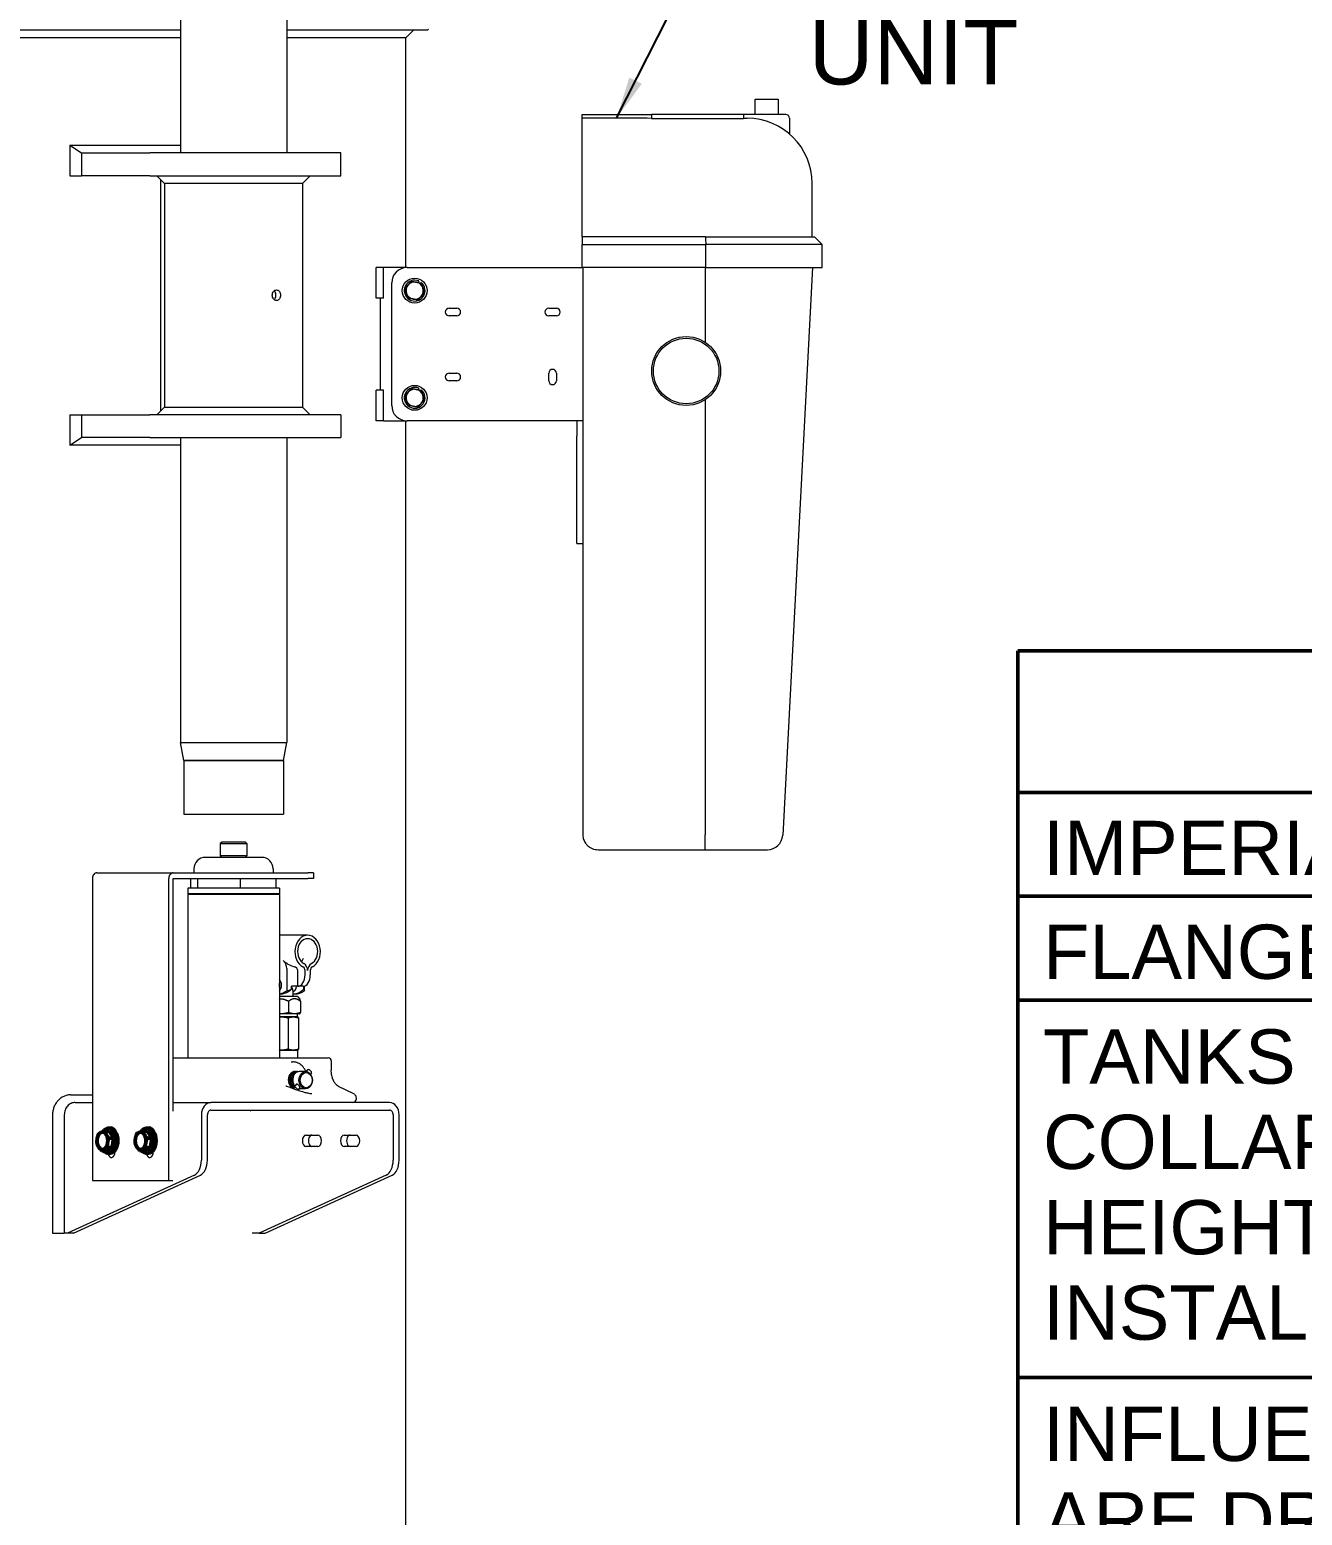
# Model space of a CAD drawing. Header units: inches. Extents: x 17 to 469, y 7 to 301.
# Drawn here: x 368.45 to 409.98, y 67.28 to 115.77 of the extents above; entities that cross this region are included whole.
import ezdxf
from ezdxf.enums import TextEntityAlignment as Align

# ---------------------------------------------------------------- set-up
doc = ezdxf.new("R2010")
doc.units = ezdxf.units.IN
doc.header["$LTSCALE"] = 14
doc.header["$MEASUREMENT"] = 0
doc.layers.get('0').update_dxf_attribs({"lineweight": 25})
for name, color, linetype, lineweight in [('Sketch Geometry(MEMCOR)', 7, 'Continuous', 50), ('Symbol (ANSI)', 7, 'Continuous', 25), ('Symbols(MEMCOR)', 7, 'Continuous', 25), ('Visible (ANSI)', 7, 'Continuous', 50)]:
    doc.layers.add(name, color=color, linetype=linetype, lineweight=lineweight)
doc.styles.add('MEMCOR', font='arial.ttf')
doc.styles.add('MEMCOR Medium', font='arial.ttf')
doc.styles.get("Standard").update_dxf_attribs({"font": 'arial.ttf'})
doc.dimstyles.new('Default (ANSI)$7', dxfattribs={"dimscale": 14, "dimtxt": 0.15, "dimasz": 0.098425, "dimexe": 0.125, "dimexo": 0.0625, "dimgap": 0.031496, "dimtad": 0, "dimtih": 1, "dimtoh": 1, "dimdec": 4, "dimrnd": 1e-08, "dimzin": 3, "dimdsep": 46, "dimlunit": 5, "dimtxsty": 'MEMCOR Medium', "dimcen": 0.09, "dimdle": 0.393701, "dimclrd": 256, "dimclre": 256, "dimclrt": 256, "dimadec": 0, "dimazin": 1, "dimtfac": 0.8, "dimtofl": 0, "dimtmove": 0, "dimatfit": 3, "dimfxl": 1, "dimfrac": 1, "dimtolj": 1, "dimtzin": 4, "dimlwd": -1, "dimlwe": -1, "dimarcsym": 0})

# ---------------------------------------------------------------- blocks, each defined once
blk = doc.blocks.new('NOTES')
at = {"layer": 'Sketch Geometry(MEMCOR)'}
for p, q in [((-2.075, 1.85), (2.075, 1.85)), ((-2.075, -1.85), (-2.075, 1.85)), ((-2.075, 1.55), (2.075, 1.55)), ((-2.075, 1.33), (2.075, 1.33)), ((-2.075, 1.11), (2.075, 1.11)), ((-2.075, 1.11), (2.075, 1.11)), ((-2.075, 0.31), (2.075, 0.31))]:
    blk.add_line(p, q, dxfattribs=at)
at = {"layer": 'Symbols(MEMCOR)', "color": 7, "insert": (-2.0218, 1.49), "char_height": 0.114972, "attachment_point": 1, "style": 'MEMCOR'}
blk.add_mtext('\\fArial|b0|i0;IMPERIAL CONNECTIONS', dxfattribs=at)
at = {"layer": 'Symbols(MEMCOR)', "color": 7, "insert": (-2.0218, 1.27), "char_height": 0.114972, "width": 3.913787, "attachment_point": 1, "style": 'MEMCOR'}
blk.add_mtext('\\fArial|b0|i0;FLANGES CONFORM TO ANSI B16.5, CLASS 150', dxfattribs=at)
at = {"layer": 'Symbols(MEMCOR)', "color": 7, "char_height": 0.114972, "attachment_point": 1, "line_spacing_factor": 0.944221, "style": 'MEMCOR'}
for s, insert, width in [('\\fArial|b0|i0;TANKS ARE SHIPPED WITH LEGS IN THE COLLAPSED POSITION TO REDUCE OVERALL HEIGHT AND ASSIST TANK ACCESS. TANK MUST BE INSTALLED WITH LEGS IN EXTENDED POSITION.', (-2.0218, 1.048), 4.125148), ('\\fArial|b0|i0;INFLUENT, EFFLUENT, & DRAIN CONNECTIONS ARE DRILLED FOR METRIC AND IMPERIAL FLANGE BOLT PATTERNS', (-2.0218, 0.248), 3.923818)]:
    blk.add_mtext(s, dxfattribs=dict(at, insert=insert, width=width))
at = {"layer": 'Symbols(MEMCOR)', "color": 7, "lineweight": 30, "flags": 63}
for tag, p in [('@Special_Notes', (-2.0218, -1.4827)), ('@Special_Notes1', (-2.0218, -1.6773))]:
    blk.add_attdef(tag, text='', height=0.115, dxfattribs=at).set_placement(p, align=Align.TOP_LEFT)

msp = doc.modelspace()

# ---------------------------------------------------------------- linework, layer by layer
at = {"layer": 'Visible (ANSI)', "linetype": 'Continuous', "lineweight": 18}
for p, q in [((373.371998, 122.259211), (373.371998, 111.759211)), ((376.841998, 122.259211), (376.841998, 111.759211)), ((373.371998, 115.759211), (338.50471, 115.759211)), ((373.371998, 115.509211), (359.974067, 115.509211)), ((381.439846, 115.759211), (376.841998, 115.759211)), ((380.722718, 115.509211), (376.841998, 115.509211)), ((380.722718, 115.509211), (380.972718, 115.759211)), ((380.722718, 108.009211), (380.722718, 115.509211)), ((381.439846, 115.759211), (381.471096, 115.790461)), ((392.124721, 113.009211), (392.124721, 113.509211)), ((392.124721, 113.509211), (392.874721, 113.509211)), ((392.874721, 113.509211), (392.874721, 113.009211)), ((386.486087, 113.009211), (388.744529, 113.009211)), ((386.486087, 112.884211), (386.486087, 113.009211)), ((391.749721, 113.009211), (388.744529, 113.009211)), ((388.744529, 113.009211), (388.744529, 112.881529)), ((391.749721, 113.009211), (391.749721, 112.880338)), ((393.124721, 113.009211), (391.749721, 113.009211)), ((386.486087, 110.759211), (386.486087, 112.884211)), ((387.600887, 112.884211), (386.486087, 112.884211)), ((391.749721, 112.884211), (391.862352, 112.884211)), ((393.249721, 112.884211), (393.249721, 112.368817)), ((369.765864, 112.007815), (369.765864, 111.009211)), ((369.765864, 112.007815), (373.371998, 112.007815)), ((369.765864, 112.007815), (370.14502, 111.759211)), ((370.14502, 111.759211), (372.370534, 111.759211)), ((370.14502, 111.759211), (370.14502, 111.009211)), ((378.606998, 111.759211), (372.370534, 111.759211)), ((378.606998, 111.009211), (378.606998, 111.759211)), ((369.765864, 111.009211), (370.14502, 111.009211)), ((372.370534, 111.009211), (370.14502, 111.009211)), ((372.370534, 111.009211), (378.606998, 111.009211)), ((372.856998, 110.759211), (372.606998, 111.009211)), ((372.72939, 103.331604), (372.72939, 110.886819)), ((372.856998, 110.759211), (372.856998, 103.459211)), ((377.356998, 110.759211), (372.856998, 110.759211)), ((377.356998, 110.759211), (377.606998, 111.009211)), ((377.356998, 110.759211), (377.356998, 103.459211)), ((386.486087, 109.009211), (386.486087, 110.759211)), ((393.987352, 109.009211), (393.987352, 110.759211)), ((386.486087, 109.009211), (386.486087, 108.759211)), ((390.502494, 109.009211), (386.486087, 109.009211)), ((386.486087, 108.009211), (386.486087, 108.759211)), ((386.486087, 108.759211), (390.51448, 108.759211)), ((390.502494, 109.009211), (394.058752, 109.009211)), ((390.51448, 108.009211), (390.51448, 108.759211)), ((394.308752, 108.759211), (390.51448, 108.759211)), ((394.058752, 109.009211), (394.308752, 108.759211)), ((394.308752, 108.009211), (394.308752, 108.759211)), ((380.004087, 108.009211), (379.760974, 108.009211)), ((379.760974, 107.009211), (379.760974, 108.009211)), ((380.766279, 108.009211), (380.004087, 108.009211)), ((380.004087, 107.009211), (380.004087, 108.009211)), ((380.766279, 108.009211), (386.124721, 108.009211)), ((386.124721, 108.009211), (386.486087, 108.009211)), ((390.51448, 108.009211), (386.486087, 108.009211)), ((386.499721, 108.009211), (386.499721, 105.6042)), ((390.499721, 108.009211), (390.499721, 105.569626)), ((390.51448, 108.009211), (394.308752, 108.009211)), ((393.999721, 108.009211), (393.024654, 89.482932)), ((380.266279, 103.509211), (380.266279, 107.509211)), ((381.147748, 107.572765), (381.119594, 107.525336)), ((381.217544, 107.506192), (381.22858, 107.524783)), ((380.004087, 107.009211), (379.760974, 107.009211)), ((379.891279, 107.009211), (379.891279, 104.009211)), ((382.141279, 106.684211), (382.391279, 106.684211)), ((385.391279, 106.684211), (385.641279, 106.684211)), ((382.391279, 106.434211), (382.141279, 106.434211)), ((385.641279, 106.434211), (385.391279, 106.434211)), ((386.499721, 105.6042), (386.499721, 103.009211)), ((382.141279, 104.564211), (382.391279, 104.564211)), ((382.391279, 104.314211), (382.141279, 104.314211)), ((385.391279, 104.314211), (385.391279, 104.564211)), ((385.641279, 104.564211), (385.641279, 104.314211)), ((380.004087, 104.009211), (379.760974, 104.009211)), ((379.760974, 103.009211), (379.760974, 104.009211)), ((380.004087, 103.009211), (380.004087, 104.009211)), ((381.147748, 104.072765), (381.119594, 104.025336)), ((381.217544, 104.006192), (381.22858, 104.024783)), ((372.856998, 103.459211), (372.606998, 103.209211)), ((372.856998, 103.459211), (377.356998, 103.459211)), ((377.356998, 103.459211), (377.606998, 103.209211)), ((390.499721, 103.698797), (390.499721, 89.489529)), ((369.765864, 103.209211), (370.14502, 103.209211)), ((369.765864, 103.209211), (369.765864, 102.210608)), ((370.14502, 103.209211), (372.370534, 103.209211)), ((370.14502, 103.209211), (370.14502, 102.459211)), ((378.606998, 103.209211), (372.370534, 103.209211)), ((378.606998, 103.209211), (378.606998, 102.459211)), ((380.004087, 103.009211), (379.760974, 103.009211)), ((380.004087, 103.009211), (380.766279, 103.009211)), ((380.722718, 50.759211), (380.722718, 103.009211)), ((386.124721, 103.009211), (380.766279, 103.009211)), ((386.499721, 103.009211), (386.124721, 103.009211)), ((386.312221, 103.009211), (386.312221, 102.509211)), ((386.499721, 103.009211), (386.499721, 89.509211)), ((369.765864, 102.210608), (370.14502, 102.459211)), ((372.370534, 102.459211), (370.14502, 102.459211)), ((372.370534, 102.459211), (378.606998, 102.459211)), ((373.371998, 102.459211), (373.371998, 92.509211)), ((376.841998, 102.459211), (376.841998, 92.509211)), ((386.312221, 99.509211), (386.312221, 102.509211)), ((373.371998, 102.210608), (369.765864, 102.210608)), ((386.312221, 99.009211), (386.312221, 99.509211)), ((386.312221, 99.009211), (386.499721, 99.009211)), ((373.371998, 92.509211), (376.841998, 92.509211)), ((373.371998, 92.509211), (376.831084, 92.509211)), ((373.481998, 91.919211), (373.371998, 92.509211)), ((376.731998, 91.919211), (376.841998, 92.509211)), ((376.831084, 92.509211), (376.841998, 92.509211)), ((373.481998, 91.919211), (376.731998, 91.919211)), ((373.481998, 91.919211), (373.481998, 90.169211)), ((376.731998, 91.919211), (373.481998, 91.919211)), ((376.731998, 91.919211), (376.731998, 90.169211)), ((373.481998, 90.169211), (376.731998, 90.169211)), ((374.719498, 89.259211), (374.669498, 89.209211)), ((375.494498, 89.259211), (374.719498, 89.259211)), ((375.494498, 89.259211), (375.544498, 89.209211)), ((390.499721, 89.489529), (390.499721, 89.48949)), ((376.025624, 88.759211), (374.188373, 88.759211)), ((374.669498, 89.209211), (375.544498, 89.209211)), ((374.669498, 89.209211), (374.669498, 88.809211)), ((375.544498, 88.809211), (374.669498, 88.809211)), ((374.719498, 88.759211), (374.669498, 88.809211)), ((375.494498, 88.759211), (375.544498, 88.809211)), ((375.544498, 89.209211), (375.544498, 88.809211)), ((386.999721, 89.009211), (390.484796, 89.009211)), ((390.484796, 89.009211), (392.525345, 89.009211)), ((370.646612, 88.259211), (373.140493, 88.259211)), ((373.140493, 88.259211), (377.526709, 88.259211)), ((373.813373, 88.384211), (373.813373, 88.259211)), ((376.400624, 88.384211), (376.400624, 88.259211)), ((377.714974, 88.259211), (377.526709, 88.259211)), ((377.714974, 88.259211), (377.714974, 88.071711)), ((370.499984, 88.071672), (370.499984, 78.211602)), ((372.993866, 78.211602), (372.993866, 88.071672)), ((373.140462, 80.470133), (373.140462, 88.071672)), ((373.140493, 88.071711), (377.526709, 88.071711)), ((373.716519, 87.759211), (373.716519, 88.071711)), ((373.939114, 87.759211), (373.939114, 88.071711)), ((375.329593, 87.759211), (375.329593, 88.071711)), ((376.497477, 87.759211), (376.497477, 88.071711)), ((377.714974, 88.071711), (377.526709, 88.071711)), ((373.939114, 87.759211), (373.613248, 87.759211)), ((373.613248, 87.759211), (373.613248, 87.571711)), ((376.600748, 87.571711), (373.613248, 87.571711)), ((376.600748, 87.551711), (373.613248, 87.551711)), ((373.613248, 87.551711), (373.613248, 82.215461)), ((373.738248, 87.551711), (373.738248, 87.571711)), ((375.329593, 87.759211), (373.939114, 87.759211)), ((376.497477, 87.759211), (375.329593, 87.759211)), ((376.475748, 87.551711), (376.475748, 87.571711)), ((376.600748, 87.759211), (376.497477, 87.759211)), ((376.600748, 87.759211), (376.600748, 87.571711)), ((376.600748, 87.551711), (376.600748, 82.215461)), ((377.523579, 86.215461), (376.600748, 86.215461)), ((376.840149, 85.128559), (376.840149, 84.401038)), ((377.203775, 84.550461), (377.203775, 85.061254)), ((377.437576, 84.925461), (377.437576, 85.061254)), ((377.609582, 85.061254), (377.609582, 84.925461)), ((376.994734, 84.454561), (376.994734, 84.550461)), ((377.203775, 84.550461), (376.994734, 84.550461)), ((377.040925, 84.417509), (377.040925, 84.215461)), ((377.375781, 84.550461), (377.203775, 84.550461)), ((377.375781, 84.550461), (377.39934, 84.550461)), ((377.39934, 84.454561), (377.39934, 84.550461)), ((377.416761, 84.401038), (377.416761, 84.556267)), ((376.600748, 84.300461), (376.619872, 84.300461)), ((377.197175, 84.215461), (376.600748, 84.215461)), ((376.603425, 84.300461), (376.603425, 84.215461)), ((376.897456, 84.060317), (376.897456, 83.692037)), ((377.040925, 84.300461), (377.110481, 84.300461)), ((377.197175, 84.215461), (377.264615, 84.13509)), ((377.292431, 84.060317), (377.292431, 83.692037)), ((376.662328, 83.652961), (376.600748, 83.652961)), ((376.685164, 83.552961), (376.600748, 83.552961)), ((377.094943, 83.652961), (376.662328, 83.652961)), ((377.055976, 83.552961), (376.685164, 83.552961)), ((376.886702, 83.519468), (376.886702, 82.498955)), ((377.197175, 83.552961), (377.055976, 83.552961)), ((377.259675, 83.652961), (377.094943, 83.652961)), ((377.197175, 83.552961), (377.197175, 83.652961)), ((377.197175, 83.552961), (377.201409, 83.550517)), ((377.225251, 83.519468), (377.225251, 82.498955)), ((377.259675, 83.652961), (377.264615, 83.655814)), ((376.600748, 82.465461), (376.685164, 82.465461)), ((376.685164, 82.465461), (377.055976, 82.465461)), ((377.055976, 82.465461), (377.197175, 82.465461)), ((377.197175, 82.465461), (377.201409, 82.467906)), ((377.197175, 82.465461), (377.197175, 82.215461)), ((373.140462, 82.215461), (374.832795, 82.215461)), ((374.832795, 82.215461), (378.194737, 82.215461)), ((376.983402, 82.081086), (377.041104, 82.081086)), ((378.294737, 82.115461), (378.294737, 81.814993)), ((377.109446, 81.768586), (377.103451, 81.768586)), ((377.157406, 81.768586), (377.151411, 81.768586)), ((377.205365, 81.768586), (377.19937, 81.768586)), ((377.458829, 81.768586), (377.247329, 81.768586)), ((377.522204, 81.823873), (377.47813, 81.767501)), ((377.648252, 81.725324), (377.615986, 81.684055)), ((369.786299, 81.006323), (370.499984, 81.006323)), ((377.146969, 81.343939), (377.073014, 81.249349)), ((377.273016, 81.245389), (377.205344, 81.158835)), ((377.458829, 81.206086), (377.271309, 81.206086)), ((378.521664, 81.292341), (379.023429, 81.047873)), ((369.943005, 80.759211), (370.499984, 80.759211)), ((373.140462, 80.759211), (374.369907, 80.759211)), ((380.195912, 80.759211), (374.369907, 80.759211)), ((374.369907, 80.509211), (380.195912, 80.509211)), ((379.101742, 80.910134), (379.101742, 80.859211)), ((369.20007, 80.359211), (369.20007, 76.493415)), ((369.582801, 80.359211), (369.582801, 76.493415)), ((374.057168, 80.359211), (374.057168, 78.870714)), ((374.25263, 78.870714), (374.25263, 80.359211)), ((380.31319, 80.359211), (380.31319, 78.870714)), ((380.508651, 78.870714), (380.508651, 80.359211)), ((377.468606, 79.696711), (377.858275, 79.696711)), ((378.715547, 79.696711), (379.105216, 79.696711)), ((371.240355, 79.197385), (371.240355, 79.149102)), ((372.487296, 79.197385), (372.487296, 79.149102)), ((377.858275, 79.321711), (377.468606, 79.321711)), ((379.105216, 79.321711), (378.715547, 79.321711)), ((373.83096, 78.3899), (369.686641, 76.493415)), ((369.882103, 76.493415), (374.026422, 78.3899)), ((370.499984, 78.211602), (372.993866, 78.211602)), ((372.993866, 78.211602), (373.128197, 78.211602)), ((380.086982, 78.3899), (375.942663, 76.493415)), ((376.138124, 76.493415), (380.282443, 78.3899)), ((369.20007, 76.493415), (369.582801, 76.493415)), ((369.686641, 76.493415), (369.582801, 76.493415)), ((369.882103, 76.493415), (369.686641, 76.493415)), ((375.942663, 76.493415), (375.712157, 76.493415)), ((375.942663, 76.493415), (376.138124, 76.493415))]:
    msp.add_line(p, q, dxfattribs=at)
at = {"layer": 'Visible (ANSI)'}
for p, q in [((371.046672, 79.823403), (370.895852, 79.823403)), ((371.078253, 79.915211), (371.015705, 79.915211)), ((371.191059, 79.596139), (371.040239, 79.596139)), ((371.046672, 79.823403), (371.118866, 79.709771)), ((371.118866, 79.709771), (371.191059, 79.596139)), ((371.191059, 79.596139), (371.165801, 79.439043)), ((372.293613, 79.823403), (372.142793, 79.823403)), ((372.325194, 79.915211), (372.262646, 79.915211)), ((372.438, 79.596139), (372.28718, 79.596139)), ((372.293613, 79.823403), (372.365806, 79.709771)), ((372.365806, 79.709771), (372.438, 79.596139)), ((372.438, 79.596139), (372.412742, 79.439043)), ((370.94564, 79.19502), (370.79482, 79.19502)), ((371.043092, 79.238483), (370.94564, 79.19502)), ((371.140543, 79.281947), (370.989723, 79.281947)), ((371.078253, 79.103211), (371.015705, 79.103211)), ((371.140543, 79.281947), (371.043092, 79.238483)), ((371.165801, 79.439043), (371.140543, 79.281947)), ((372.192581, 79.19502), (372.041761, 79.19502)), ((372.290032, 79.238483), (372.192581, 79.19502)), ((372.387484, 79.281947), (372.236664, 79.281947)), ((372.325194, 79.103211), (372.262646, 79.103211)), ((372.387484, 79.281947), (372.290032, 79.238483)), ((372.412742, 79.439043), (372.387484, 79.281947))]:
    msp.add_line(p, q, dxfattribs=at)
at = {"layer": 'Visible (ANSI)', "linetype": 'Continuous', "lineweight": 18}
for centre, radius in [((381.016279, 107.259211), 0.406), ((389.874721, 104.634211), 1.125), ((389.874721, 104.634211), 1.069494), ((381.016279, 103.759211), 0.406)]:
    msp.add_circle(centre, radius, dxfattribs=at)
for centre, radius, start, end in [((393.124721, 112.884211), 0.125, 0, 90), ((391.862352, 110.759211), 2.125, 0, 90), ((380.766279, 107.509211), 0.5, 90, 180), ((381.016279, 107.259211), 0.34, 67.2522657, 51.3607793), ((381.016279, 107.259211), 0.281, 138.9411326, 198.9411326), ((381.016279, 107.259211), 0.281, 198.9411326, 258.9411326), ((381.016279, 107.259211), 0.281, 78.9411326, 138.9411326), ((381.016279, 107.259211), 0.281, 18.9411326, 78.9411326), ((381.016279, 107.259211), 0.281, 318.9411326, 18.9411326), ((381.016279, 107.259211), 0.281, 258.9411326, 318.9411326), ((382.141279, 106.559211), 0.125, 90, 270), ((382.391279, 106.559211), 0.125, 270, 90), ((385.391279, 106.559211), 0.125, 90, 270), ((385.641279, 106.559211), 0.125, 270, 90), ((382.141279, 104.439211), 0.125, 90, 270), ((382.391279, 104.439211), 0.125, 270, 90), ((385.516279, 104.564211), 0.125, 0, 180), ((385.516279, 104.314211), 0.125, 180, 0), ((381.016279, 103.759211), 0.34, 67.2522657, 51.3607793), ((381.016279, 103.759211), 0.281, 138.9411326, 198.9411326), ((381.016279, 103.759211), 0.281, 78.9411326, 138.9411326), ((381.016279, 103.759211), 0.281, 18.9411326, 78.9411326), ((381.016279, 103.759211), 0.281, 318.9411326, 18.9411326), ((380.766279, 103.509211), 0.5, 180, 270), ((381.016279, 103.759211), 0.281, 198.9411326, 258.9411326), ((381.016279, 103.759211), 0.281, 258.9411326, 318.9411326), ((392.525345, 89.509211), 0.5, 270, 356.9872125), ((374.188373, 88.384211), 0.375, 90, 180), ((376.025624, 88.384211), 0.375, 0, 90), ((378.194737, 82.115461), 0.1, 0, 90), ((379.001742, 80.859211), 0.1, 270, 0)]:
    msp.add_arc(centre, radius, start, end, dxfattribs=at)
for centre, major_axis, ratio, start_param, end_param in [((387.600887, 110.759211), (22.766058, 0), 0.093340709, 1.520540653, 1.570796327), ((370.646612, 88.071672), (0, 0.187539), 0.781847028, 0, 1.570796327), ((373.140493, 88.071672), (0, 0.187539), 0.781847028, 0, 1.570796327), ((373.140493, 88.071672), (0, 0.0000394), 0.781847028, 0, 1.570796327), ((377.523579, 85.684211), (0, -0.53125), 0.781847028, 0.381636227, 5.90154908), ((377.523579, 85.684211), (0, -0.42125), 0.781847028, 0.381636227, 5.90154908), ((377.35836, 85.684211), (0.746575, 0), 0.711583053, 3.710622245, 4.330752753), ((376.13749, 85.128559), (0.702659, 0), 0.711583053, 0, 0.569029591), ((377.00703, 85.061254), (0.196744, 0), 0.711583053, 0, 1.1891601), ((377.203775, 84.925461), (0, -0.375), 0.623470308, 0, 1.570796327), ((377.328117, 85.061254), (0, 0.14), 0.781847028, 4.71238898, 5.90154908), ((377.375781, 84.925461), (0, -0.375), 0.623470308, 0, 1.570796327), ((377.328117, 85.061254), (0, 0.25), 0.781847028, 4.71238898, 5.90154908), ((377.719041, 85.061254), (0, 0.25), 0.781847028, 0.381636227, 1.570796327), ((377.719041, 85.061254), (0, 0.14), 0.781847028, 0.381636227, 1.570796327), ((376.533869, 84.588538), (0, -0.21875), 0.623470308, 0.512518359, 2.629074294), ((376.470344, 84.588538), (0, -0.21875), 0.623470308, 1.273575503, 1.86801715), ((376.533869, 85.550461), (0, -1.25), 0.623470308, 0.085921055, 0.403891833), ((376.619872, 85.550461), (0, -1.25), 0.623470308, 0, 0.50179497), ((376.149787, 85.550461), (1.756647, 0), 0.711583054, 5.116280817, 5.214183953), ((376.822175, 84.588538), (0.206475, -0.206475), 0.349901141, 0.336586746, 0.998464863), ((377.024478, 84.588538), (0, -0.21875), 0.623470308, 0.120888034, 1.395839241), ((377.024478, 85.550461), (0, -1.25), 0.623470308, 0.021105483, 0.50179497), ((377.110481, 85.550461), (0, -1.25), 0.623470308, 0, 0.403891833), ((377.494564, 85.550461), (0, 1.25), 0.15837672, 2.63979766, 2.737700795), ((377.585228, 81.774599), (0.063024, -0.049275), 0.440860083, 0, 3.141592633), ((377.136038, 81.200074), (0.063024, -0.049275), 0.440860083, 0.263904863, 4.216247104), ((374.369907, 80.359211), (0, 0.4), 0.781847028, 0, 1.570796327), ((374.369907, 80.359211), (0, 0.15), 0.781847028, 0, 1.570796327), ((380.195912, 80.359211), (0, 0.4), 0.781847028, 4.71238898, 6.283185307), ((380.195912, 80.359211), (0, 0.15), 0.781847028, 4.71238898, 6.283185307), ((371.123455, 79.774102), (0, 0.1875), 0.623470308, 5.000096237, 7.002005015), ((372.370395, 79.774102), (0, 0.1875), 0.623470308, 5.000096237, 7.002005015), ((377.468606, 79.509211), (0, -0.1875), 0.623470308, 3.141592654, 6.283185307), ((377.664068, 79.509211), (0, 0.1875), 0.623470308, 0, 3.141592654), ((377.858275, 79.509211), (0, 0.1875), 0.623470308, 3.141592654, 6.283185307), ((378.715547, 79.509211), (0, -0.1875), 0.623470308, 3.141592654, 6.283185307), ((378.911009, 79.509211), (0, 0.1875), 0.623470308, 0, 3.141592654), ((379.105216, 79.509211), (0, 0.1875), 0.623470308, 3.141592654, 6.283185307), ((371.123455, 79.149102), (0, -0.1875), 0.623470308, 4.959101866, 7.853981634), ((372.370395, 79.149102), (0, -0.1875), 0.623470308, 4.959101866, 7.853981634), ((373.745433, 78.870714), (0, -0.5), 0.623470308, 0.277922798, 1.570796327), ((373.940894, 78.870714), (0, -0.5), 0.623470308, 0.277922798, 1.570796327), ((380.001454, 78.870714), (0, -0.5), 0.623470308, 0.277922798, 1.570796327), ((380.196916, 78.870714), (0, -0.5), 0.623470308, 0.277922798, 1.570796327)]:
    msp.add_ellipse(centre, major_axis=major_axis, ratio=ratio, start_param=start_param, end_param=end_param, dxfattribs=at)
for centre, major_axis in [((377.458829, 81.487336), (0, -0.28125)), ((377.477534, 81.487336), (0, 0.25125))]:
    msp.add_ellipse(centre, major_axis=major_axis, ratio=0.781847028, dxfattribs=at)
at = {"layer": 'Visible (ANSI)'}
for centre, major_axis, start_param, end_param in [((370.825713, 79.509211), (0, -0.281), 4.460007672, 5.507205223), ((370.825713, 79.509211), (0, 0.281), 0.271217467, 1.318415019), ((370.825713, 79.509211), (0, 0.281), 5.507205223, 6.554402775), ((371.015705, 79.509211), (0, 0.406), 2.455727496, 7.036934419), ((370.825713, 79.509211), (0, 0.281), 4.460007672, 5.507205223), ((371.078253, 79.509211), (0, 0.406), 3.141592654, 6.283185307), ((371.015705, 79.509211), (0, 0.281), 5.109219908, 5.905190539), ((371.015705, 79.509211), (0, -0.281), 0.849257209, 1.787572828), ((372.072654, 79.509211), (0, -0.281), 4.460007672, 5.507205223), ((372.072654, 79.509211), (0, 0.281), 0.271217467, 1.318415019), ((372.072654, 79.509211), (0, 0.281), 5.507205223, 6.554402775), ((372.262646, 79.509211), (0, 0.406), 2.455727496, 7.036934419), ((372.072654, 79.509211), (0, 0.281), 4.460007672, 5.507205223), ((372.325194, 79.509211), (0, 0.406), 3.141592654, 6.283185307), ((372.262646, 79.509211), (0, 0.281), 5.109219908, 5.905190539), ((372.262646, 79.509211), (0, -0.281), 0.849257209, 1.787572828), ((370.825713, 79.509211), (0, -0.281), 5.507205223, 6.554402775), ((370.825713, 79.509211), (0, -0.281), 0.271217467, 1.318415019), ((371.015705, 79.509211), (0, -0.281), 0.026087156, 0.516347778), ((372.072654, 79.509211), (0, -0.281), 5.507205223, 6.554402775), ((372.072654, 79.509211), (0, -0.281), 0.271217467, 1.318415019), ((372.262646, 79.509211), (0, -0.281), 0.026087156, 0.516347778)]:
    msp.add_ellipse(centre, major_axis=major_axis, ratio=0.623470308, start_param=start_param, end_param=end_param, dxfattribs=at)
at = {"layer": 'Visible (ANSI)', "linetype": 'Continuous', "lineweight": 18}
for points, knots in [([(388.744529, 112.881529), (388.827514, 112.880953), (388.910683, 112.880348), (389.291801, 112.877682), (389.589225, 112.876056), (389.875558, 112.876056), (389.98991, 112.876056), (390.108976, 112.876296), (390.229951, 112.876816)], [26.213517074, 26.213517074, 26.213517074, 26.213517074, 26.824810769, 26.824810769, 29.016237352, 29.016237352, 29.016237352, 29.891417752, 29.891417752, 29.891417752, 29.891417752]), ([(390.229951, 112.876816), (390.287272, 112.877123), (390.344324, 112.877473), (390.444382, 112.878414), (390.487195, 112.878894), (390.529335, 112.879396)], [-55.1561514955, -55.1561514955, -55.1561514955, -55.1561514955, -54.7075950751, -54.7075950751, -54.3637081452, -54.3637081452, -54.3637081452, -54.3637081452]), ([(390.529335, 112.879396), (390.572539, 112.879934), (390.615439, 112.880302), (390.942659, 112.882546), (391.194023, 112.88087), (391.469604, 112.8778), (391.557324, 112.876489), (391.661417, 112.875983), (391.693856, 112.876111), (391.732854, 112.877415), (391.743976, 112.878287), (391.749161, 112.879696), (391.749721, 112.880017), (391.749721, 112.880338)], [-37.914858437, -37.914858437, -37.914858437, -37.914858437, -37.674676988, -37.674676988, -36.064935499, -36.064935499, -35.345048353, -35.345048353, -34.968662607, -34.968662607, -34.699552539, -34.699552539, -34.624049898, -34.624049898, -34.624049898, -34.624049898]), ([(376.509806, 106.937336), (376.492926, 106.937336), (376.474712, 106.941653), (376.440833, 106.959196), (376.425179, 106.972422), (376.400296, 107.002933), (376.389407, 107.022254), (376.374917, 107.064598), (376.371328, 107.087621), (376.371328, 107.130801), (376.374917, 107.153825), (376.389407, 107.196169), (376.400296, 107.21549), (376.425179, 107.246001), (376.440833, 107.259227), (376.474712, 107.27677), (376.492926, 107.281086), (376.509806, 107.281086)], [0.658064209, 0.658064209, 0.658064209, 0.658064209, 0.822580166, 0.822580166, 0.987096123, 0.987096123, 1.15161227, 1.15161227, 1.316128418, 1.316128418, 1.480644565, 1.480644565, 1.645160712, 1.645160712, 1.809676669, 1.809676669, 1.974192626, 1.974192626, 1.974192626, 1.974192626]), ([(376.489963, 107.109211), (376.489963, 107.130804), (376.486828, 107.153828), (376.473978, 107.196171), (376.464252, 107.215491), (376.447203, 107.238404), (376.440712, 107.245552), (376.433621, 107.251881)], [0, 0, 0, 0, 0.1645336651, 0.1645336651, 0.3290673301, 0.3290673301, 0.4116756499, 0.4116756499, 0.4116756499, 0.4116756499]), ([(376.509806, 107.281086), (376.526686, 107.281086), (376.544474, 107.27677), (376.576808, 107.259227), (376.591367, 107.246001), (376.614192, 107.21549), (376.623985, 107.196169), (376.636927, 107.153825), (376.640087, 107.130801), (376.640087, 107.109211), (376.640087, 107.087621), (376.636927, 107.064598), (376.623985, 107.022254), (376.614192, 107.002933), (376.591367, 106.972422), (376.576808, 106.959196), (376.544474, 106.941653), (376.526686, 106.937336), (376.509806, 106.937336)], [1.974192626, 1.974192626, 1.974192626, 1.974192626, 2.138708584, 2.138708584, 2.303224541, 2.303224541, 2.467740688, 2.467740688, 2.632256835, 2.632256835, 2.632256835, 2.796772982, 2.796772982, 2.961289129, 2.961289129, 3.125805087, 3.125805087, 3.290321044, 3.290321044, 3.290321044, 3.290321044]), ([(376.433621, 106.966542), (376.440712, 106.972871), (376.447203, 106.980019), (376.464252, 107.002932), (376.473978, 107.022251), (376.486828, 107.064595), (376.489963, 107.087619), (376.489963, 107.109211)], [2.2208606017, 2.2208606017, 2.2208606017, 2.2208606017, 2.3034689215, 2.3034689215, 2.4680025866, 2.4680025866, 2.6325362516, 2.6325362516, 2.6325362516, 2.6325362516]), ([(386.499721, 89.509211), (386.499721, 89.505402), (386.499765, 89.501593), (386.499939, 89.493976), (386.500069, 89.490169), (386.500244, 89.486364)], [0, 0, 0, 0, 0.02179182287, 0.02179182287, 0.04358364573, 0.04358364573, 0.04358364573, 0.04358364573]), ([(386.500244, 89.486364), (386.50144, 89.460211), (386.50473, 89.434029), (386.519603, 89.361554), (386.535646, 89.317945), (386.576333, 89.2396), (386.600562, 89.205451), (386.655392, 89.144219), (386.68634, 89.117693), (386.747689, 89.075916), (386.77839, 89.059591), (386.8715, 89.021336), (386.935722, 89.009211), (386.999721, 89.009211)], [0, 0, 0, 0, 0.149800817, 0.149800817, 0.428588717, 0.428588717, 0.707376616, 0.707376616, 1.001725402, 1.001725402, 1.272561917, 1.272561917, 1.806967326, 1.806967326, 1.806967326, 1.806967326]), ([(390.484796, 89.009211), (390.484803, 89.009211), (390.48481, 89.009212), (390.486507, 89.009305), (390.488231, 89.020368), (390.49168, 89.06501), (390.493361, 89.099816), (390.496267, 89.18883), (390.497462, 89.242176), (390.499157, 89.360561), (390.49964, 89.424463), (390.499721, 89.48949)], [-0.001946091, -0.001946091, -0.001946091, -0.001946091, 0, 0, 0.46111037, 0.46111037, 0.957424131, 0.957424131, 1.453469453, 1.453469453, 1.949372756, 1.949372756, 1.949372756, 1.949372756]), ([(377.380192, 85.457236), (377.364547, 85.425951), (377.350582, 85.39655), (377.334835, 85.362813), (377.330794, 85.354128), (377.327073, 85.346185)], [-1.4535323267, -1.4535323267, -1.4535323267, -1.4535323267, -1.1705534431, -1.1705534431, -1.0610192667, -1.0610192667, -1.0610192667, -1.0610192667]), ([(377.469726, 81.768241), (377.463999, 81.781347), (377.457859, 81.794213), (377.42347, 81.860376), (377.388254, 81.908973), (377.306129, 81.989834), (377.259429, 82.022401), (377.16095, 82.066256), (377.109641, 82.078574), (377.052288, 82.08097), (377.046696, 82.081086), (377.041104, 82.081086)], [6.792789052, 6.792789052, 6.792789052, 6.792789052, 6.869887593, 6.869887593, 7.19791894, 7.19791894, 7.51893392, 7.51893392, 7.821340572, 7.821340572, 7.853981634, 7.853981634, 7.853981634, 7.853981634]), ([(377.103451, 81.768586), (377.084768, 81.768586), (377.066192, 81.765326), (377.030098, 81.752405), (377.012749, 81.742761), (376.973114, 81.711926), (376.952579, 81.687765), (376.919652, 81.629787), (376.907682, 81.596357), (376.894637, 81.525306), (376.893661, 81.488402), (376.902814, 81.416019), (376.912732, 81.381211), (376.942904, 81.317124), (376.963073, 81.288632), (377.010332, 81.243346), (377.036888, 81.226726), (377.06926, 81.21538), (377.073314, 81.214106), (377.077388, 81.212972)], [-16.493275383, -16.493275383, -16.493275383, -16.493275383, -16.30466323, -16.30466323, -16.114805784, -16.114805784, -15.838348084, -15.838348084, -15.556511065, -15.556511065, -15.277042507, -15.277042507, -15.000044981, -15.000044981, -14.716355137, -14.716355137, -14.439137821, -14.439137821, -14.399720504, -14.399720504, -14.399720504, -14.399720504]), ([(377.07619, 81.215126), (377.048056, 81.224149), (377.02152, 81.239732), (376.973559, 81.283183), (376.95274, 81.311081), (376.921219, 81.37424), (376.910589, 81.408686), (376.899911, 81.480847), (376.900122, 81.517903), (376.911697, 81.589366), (376.922924, 81.623078), (376.954526, 81.682161), (376.974536, 81.707088), (377.021275, 81.745791), (377.047636, 81.758935), (377.093487, 81.768864), (377.112063, 81.769625), (377.130422, 81.767211)], [-2.635296447, -2.635296447, -2.635296447, -2.635296447, -2.361659526, -2.361659526, -2.077179172, -2.077179172, -1.800507874, -1.800507874, -1.520293729, -1.520293729, -1.239659034, -1.239659034, -0.962969243, -0.962969243, -0.680307281, -0.680307281, -0.493131476, -0.493131476, -0.493131476, -0.493131476]), ([(377.151404, 81.768586), (377.145082, 81.768586), (377.138753, 81.768213), (377.104779, 81.764176), (377.077937, 81.753733), (377.029284, 81.719963), (377.007851, 81.69714), (376.972631, 81.641113), (376.959381, 81.608192), (376.943823, 81.537913), (376.941548, 81.501329), (376.948088, 81.428641), (376.956791, 81.393223), (376.984658, 81.327627), (377.003701, 81.298183), (377.039831, 81.260183), (377.054168, 81.248224), (377.069395, 81.238373)], [-11.987219716, -11.987219716, -11.987219716, -11.987219716, -11.923148901, -11.923148901, -11.642581456, -11.642581456, -11.36604087, -11.36604087, -11.08169527, -11.08169527, -10.803406962, -10.803406962, -10.525403075, -10.525403075, -10.242948778, -10.242948778, -10.080681516, -10.080681516, -10.080681516, -10.080681516]), ([(377.069804, 81.242109), (377.058098, 81.250197), (377.046946, 81.259558), (377.013351, 81.293395), (376.993957, 81.322009), (376.964978, 81.386308), (376.955591, 81.421313), (376.947529, 81.493772), (376.949046, 81.530551), (376.963136, 81.601292), (376.975635, 81.634515), (377.009511, 81.691693), (377.030418, 81.715303), (377.078375, 81.750929), (377.105055, 81.762386), (377.147896, 81.769035), (377.163218, 81.769204), (377.178377, 81.767211)], [-6.956605905, -6.956605905, -6.956605905, -6.956605905, -6.830041978, -6.830041978, -6.550339786, -6.550339786, -6.2735198, -6.2735198, -5.994604043, -5.994604043, -5.71184336, -5.71184336, -5.435473357, -5.435473357, -5.154205072, -5.154205072, -4.99963031, -4.99963031, -4.99963031, -4.99963031]), ([(377.199367, 81.768586), (377.196633, 81.768586), (377.193896, 81.768516), (377.163095, 81.766939), (377.135588, 81.758148), (377.085458, 81.727238), (377.063179, 81.705723), (377.026275, 81.65237), (377.012038, 81.620957), (376.993667, 81.552095), (376.98988, 81.515262), (376.993738, 81.442072), (377.001062, 81.406406), (377.026246, 81.3395), (377.04408, 81.30901), (377.071941, 81.276665), (377.078137, 81.270186), (377.084576, 81.264134)], [-7.47976339, -7.47976339, -7.47976339, -7.47976339, -7.452093404, -7.452093404, -7.168448934, -7.168448934, -6.891339244, -6.891339244, -6.611911602, -6.611911602, -6.329845298, -6.329845298, -6.053348763, -6.053348763, -5.771531572, -5.771531572, -5.69536334, -5.69536334, -5.69536334, -5.69536334]), ([(377.087143, 81.267419), (377.083581, 81.270898), (377.080097, 81.27451), (377.054285, 81.302894), (377.035838, 81.332679), (377.009182, 81.398608), (377.001066, 81.434023), (376.995547, 81.507306), (376.998531, 81.544489), (377.015487, 81.61411), (377.029013, 81.645957), (377.06472, 81.700653), (377.08657, 81.72302), (377.136011, 81.755711), (377.163238, 81.765481), (377.202916, 81.769), (377.21468, 81.768744), (377.226336, 81.767211)], [-11.347608201, -11.347608201, -11.347608201, -11.347608201, -11.304939929, -11.304939929, -11.023965895, -11.023965895, -10.747518044, -10.747518044, -10.464034921, -10.464034921, -10.18538219, -10.18538219, -9.907760057, -9.907760057, -9.624926797, -9.624926797, -9.506023593, -9.506023593, -9.506023593, -9.506023593]), ([(377.247329, 81.768586), (377.219725, 81.768586), (377.192426, 81.761466), (377.141745, 81.733874), (377.11877, 81.713776), (377.07992, 81.662704), (377.064522, 81.632066), (377.043835, 81.564518), (377.038751, 81.528271), (377.039908, 81.455265), (377.045948, 81.419202), (377.068717, 81.350778), (377.085521, 81.319191), (377.106654, 81.292421), (377.106663, 81.29241), (377.106672, 81.292398)], [-2.972007741, -2.972007741, -2.972007741, -2.972007741, -2.693159029, -2.693159029, -2.416610786, -2.416610786, -2.135972908, -2.135972908, -1.8559664, -1.8559664, -1.579075232, -1.579075232, -1.295965315, -1.295965315, -1.295843483, -1.295843483, -1.295843483, -1.295843483]), ([(378.521664, 81.292341), (378.500006, 81.302894), (378.477483, 81.318766), (378.433205, 81.362316), (378.411539, 81.389969), (378.372205, 81.455615), (378.354552, 81.493571), (378.325475, 81.576876), (378.314049, 81.622208), (378.298681, 81.716696), (378.294737, 81.765842), (378.294737, 81.814993)], [3.436501174, 3.436501174, 3.436501174, 3.436501174, 3.691678735, 3.691678735, 3.946856297, 3.946856297, 4.202033858, 4.202033858, 4.457211419, 4.457211419, 4.71238898, 4.71238898, 4.71238898, 4.71238898]), ([(369.786299, 81.006323), (369.749795, 81.006323), (369.711969, 81.002411), (369.636546, 80.98593), (369.598949, 80.973363), (369.526662, 80.940097), (369.491918, 80.919372), (369.427521, 80.871402), (369.39787, 80.844154), (369.345815, 80.78653), (369.32153, 80.754291), (369.278602, 80.684023), (369.259957, 80.645997), (369.229955, 80.566602), (369.218574, 80.525168), (369.20363, 80.441775), (369.20007, 80.399816), (369.20007, 80.359211)], [2.494156312, 2.494156312, 2.494156312, 2.494156312, 2.80985288, 2.80985288, 3.125549447, 3.125549447, 3.441246015, 3.441246015, 3.756942583, 3.756942583, 4.066350671, 4.066350671, 4.37575876, 4.37575876, 4.685166848, 4.685166848, 4.994574937, 4.994574937, 4.994574937, 4.994574937]), ([(376.82876, 81.295496), (376.934331, 81.253947), (377.045131, 81.212577), (377.225982, 81.151707), (377.290571, 81.13107), (377.394124, 81.101343), (377.430829, 81.091382), (377.508422, 81.072454), (377.550835, 81.063174), (377.591891, 81.056786)], [0, 0, 0, 0, 1.112263874, 1.112263874, 1.693966538, 1.693966538, 1.998457896, 1.998457896, 2.318890088, 2.318890088, 2.318890088, 2.318890088]), ([(377.273004, 81.245397), (377.274492, 81.247322), (377.275077, 81.249745), (377.274561, 81.2565), (377.272593, 81.261749), (377.26561, 81.274147), (377.260608, 81.281318), (377.249436, 81.295607), (377.242563, 81.303625), (377.227769, 81.31908), (377.219831, 81.326501), (377.2048, 81.338555), (377.196681, 81.344006), (377.181112, 81.351366), (377.17364, 81.353246), (377.167339, 81.353246), (377.161038, 81.353246), (377.155118, 81.351366), (377.149277, 81.346582), (377.148059, 81.345319), (377.146979, 81.343929)], [-0.5159136342, -0.5159136342, -0.5159136342, -0.5159136342, -0.4620024339, -0.4620024339, -0.3850081531, -0.3850081531, -0.3080138724, -0.3080138724, -0.2310195916, -0.2310195916, -0.1540253109, -0.1540253109, -0.0770126554, -0.0770126554, 0, 0, 0, 0.0770126554, 0.0770126554, 0.1001141105, 0.1001141105, 0.1001141105, 0.1001141105]), ([(377.243891, 81.208138), (377.250751, 81.207108), (377.257652, 81.206464), (377.266821, 81.206128), (377.269066, 81.206086), (377.27131, 81.206086)], [-0.8049939843, -0.8049939843, -0.8049939843, -0.8049939843, -0.73963744681, -0.73963744681, -0.71843900277, -0.71843900277, -0.71843900277, -0.71843900277]), ([(377.591891, 81.056786), (377.598485, 81.05576), (377.604944, 81.054716), (377.61728, 81.052895), (377.623277, 81.052101), (377.638551, 81.050412), (377.647422, 81.049812), (377.657281, 81.049604), (377.658947, 81.049586), (377.660579, 81.049586)], [0, 0, 0, 0, 0.0512955902, 0.0512955902, 0.1050089155, 0.1050089155, 0.1961709335, 0.1961709335, 0.2151148849, 0.2151148849, 0.2151148849, 0.2151148849]), ([(379.023429, 81.047873), (379.035525, 81.041979), (379.045805, 81.03453), (379.063799, 81.017778), (379.071202, 81.008363), (379.083131, 80.989394), (379.087672, 80.979808), (379.094739, 80.960662), (379.097261, 80.951091), (379.100681, 80.931965), (379.101577, 80.922408), (379.101735, 80.911946), (379.101742, 80.91104), (379.101742, 80.910134)], [0.294908521, 0.294908521, 0.294908521, 0.294908521, 0.525886969, 0.525886969, 0.781064531, 0.781064531, 1.036242092, 1.036242092, 1.291419653, 1.291419653, 1.546597214, 1.546597214, 1.570796327, 1.570796327, 1.570796327, 1.570796327]), ([(369.943005, 80.759211), (369.897991, 80.759211), (369.849833, 80.749137), (369.760926, 80.708045), (369.720182, 80.677024), (369.656288, 80.605782), (369.62865, 80.561055), (369.5919, 80.462868), (369.582801, 80.409403), (369.582801, 80.359211)], [1.542102635, 1.542102635, 1.542102635, 1.542102635, 1.931857845, 1.931857845, 2.321613055, 2.321613055, 2.704075341, 2.704075341, 3.086537627, 3.086537627, 3.086537627, 3.086537627]), ([(375.62086, 80.509211), (375.63285, 80.509211), (375.644637, 80.505005), (375.660376, 80.492861), (375.665231, 80.487916), (375.669617, 80.482134)], [0, 0, 0, 0, 0.1639234906, 0.1639234906, 0.2451191499, 0.2451191499, 0.2451191499, 0.2451191499])]:
    msp.add_open_spline(points, degree=3, knots=knots, dxfattribs=at)
for points in [[(390.502494, 109.009211), (390.506422, 108.92591), (390.510423, 108.842516), (390.51448, 108.759211)], [(376.814621, 81.301382), (376.819366, 81.2993), (376.824084, 81.297337), (376.82876, 81.295496)], [(377.250327, 81.207286), (377.247778, 81.206994), (377.245224, 81.206755), (377.242665, 81.20657)]]:
    msp.add_open_spline(points, degree=3, dxfattribs=at)
for points, weights in [([(380.697833, 107.321451), (380.754939, 107.387008), (380.804395, 107.443782)], [1, 1.0379548493, 1]), ([(380.750494, 107.168), (380.726054, 107.239217), (380.697833, 107.321451)], [1, 1.0379548493, 1]), ([(380.803155, 107.014549), (380.774934, 107.096783), (380.750494, 107.168)], [1, 1.0379548493, 1]), ([(380.804395, 107.443782), (380.85385, 107.500556), (380.910957, 107.566113)], [1, 1.0379548493, 1]), ([(380.910957, 107.566113), (380.996284, 107.549436), (381.070179, 107.534993)], [1, 1.0379548493, 1]), ([(381.070179, 107.534993), (381.144075, 107.520551), (381.229402, 107.503874)], [1, 1.0379548493, 1]), ([(381.334724, 107.196972), (381.277618, 107.131415), (381.228163, 107.074641)], [1, 1.0379548493, 1]), ([(381.229402, 107.503874), (381.257623, 107.42164), (381.282063, 107.350423)], [1, 1.0379548493, 1]), ([(381.282063, 107.350423), (381.306503, 107.279206), (381.334724, 107.196972)], [1, 1.0379548493, 1]), ([(380.962378, 106.983429), (380.888482, 106.997872), (380.803155, 107.014549)], [1, 1.0379548493, 1]), ([(381.121601, 106.95231), (381.036274, 106.968987), (380.962378, 106.983429)], [1, 1.0379548493, 1]), ([(381.228163, 107.074641), (381.178707, 107.017867), (381.121601, 106.95231)], [1, 1.0379548493, 1]), ([(380.697833, 103.821451), (380.754939, 103.887008), (380.804395, 103.943782)], [1, 1.0379548493, 1]), ([(380.750494, 103.668), (380.726054, 103.739217), (380.697833, 103.821451)], [1, 1.0379548493, 1]), ([(380.804395, 103.943782), (380.85385, 104.000556), (380.910957, 104.066113)], [1, 1.0379548493, 1]), ([(380.910957, 104.066113), (380.996284, 104.049436), (381.070179, 104.034993)], [1, 1.0379548493, 1]), ([(381.070179, 104.034993), (381.144075, 104.020551), (381.229402, 104.003874)], [1, 1.0379548493, 1]), ([(381.229402, 104.003874), (381.257623, 103.92164), (381.282063, 103.850423)], [1, 1.0379548493, 1]), ([(381.282063, 103.850423), (381.306503, 103.779206), (381.334724, 103.696972)], [1, 1.0379548493, 1]), ([(380.803155, 103.514549), (380.774934, 103.596783), (380.750494, 103.668)], [1, 1.0379548493, 1]), ([(380.962378, 103.483429), (380.888482, 103.497872), (380.803155, 103.514549)], [1, 1.0379548493, 1]), ([(381.121601, 103.45231), (381.036274, 103.468987), (380.962378, 103.483429)], [1, 1.0379548493, 1]), ([(381.228163, 103.574641), (381.178707, 103.517867), (381.121601, 103.45231)], [1, 1.0379548493, 1]), ([(381.334724, 103.696972), (381.277618, 103.631415), (381.228163, 103.574641)], [1, 1.0379548493, 1]), ([(376.600748, 84.13505), (376.739285, 84.161567), (376.897456, 84.060317)], [1.4972375631, 1.53607852341, 1.3976395859]), ([(377.292431, 84.060317), (377.094943, 84.21083), (376.897456, 84.060317)], [1.3976395859, 1.6138551823, 1.3976395859]), ([(377.292431, 84.060317), (377.277602, 84.119612), (377.264615, 84.13509)], [1.3976395859, 1.47551701058, 1.49729401165]), ([(376.662328, 83.652961), (376.631712, 83.652961), (376.600748, 83.655833)], [2.18222620054, 2.18222620054, 2.16989321922]), ([(376.600748, 83.546721), (376.643556, 83.552961), (376.685164, 83.552961)], [3.55121390044, 3.60239497321, 3.60239497321]), ([(376.897456, 83.692037), (376.771451, 83.652961), (376.662328, 83.652961)], [2.02554940853, 2.18222620054, 2.18222620054]), ([(376.685164, 83.552961), (376.778698, 83.552961), (376.886702, 83.519468)], [3.60239497321, 3.60239497321, 3.34375465086]), ([(376.886702, 83.519468), (376.977416, 83.552961), (377.055976, 83.552961)], [3.34375465086, 3.60239497321, 3.60239497321]), ([(377.094943, 83.652961), (377.003289, 83.652961), (376.897456, 83.692037)], [2.04395250875, 2.04395250875, 1.89720332115]), ([(377.055976, 83.552961), (377.134537, 83.552961), (377.225251, 83.519468)], [3.60239497321, 3.60239497321, 3.34375465086]), ([(377.292431, 83.692037), (377.186598, 83.652961), (377.094943, 83.652961)], [1.89720332115, 2.04395250875, 2.04395250875]), ([(377.225251, 83.519468), (377.212541, 83.54409), (377.201409, 83.550517)], [3.34375465086, 3.53007092552, 3.5821708727]), ([(377.264615, 83.655814), (377.277602, 83.663312), (377.292431, 83.692037)], [2.1699750281, 2.13841439396, 2.02554940852]), ([(376.685164, 82.465461), (376.643556, 82.465461), (376.600748, 82.471702)], [3.60239497321, 3.60239497321, 3.55121390044]), ([(376.886702, 82.498955), (376.778698, 82.465461), (376.685164, 82.465461)], [3.34375465086, 3.60239497321, 3.60239497321]), ([(377.055976, 82.465461), (376.977416, 82.465461), (376.886702, 82.498955)], [3.60239497321, 3.60239497321, 3.34375465086]), ([(377.225251, 82.498955), (377.134537, 82.465461), (377.055976, 82.465461)], [3.34375465086, 3.60239497321, 3.60239497321]), ([(377.201409, 82.467906), (377.212541, 82.474333), (377.225251, 82.498955)], [3.5821708727, 3.53007092552, 3.34375465086])]:
    msp.add_rational_spline(points, weights, degree=2, dxfattribs=at)
at = {"layer": 'Visible (ANSI)'}
for points in [[(370.650433, 79.422284), (370.644346, 79.506472), (370.656068, 79.57938)], [(370.656068, 79.57938), (370.667791, 79.652289), (370.700949, 79.736476)], [(370.700949, 79.736476), (370.73355, 79.759768), (370.778778, 79.77994)], [(370.778778, 79.77994), (370.824005, 79.800111), (370.895852, 79.823403)], [(370.895852, 79.823403), (370.914918, 79.762508), (370.948423, 79.709771)], [(370.948423, 79.709771), (370.981928, 79.657034), (371.040239, 79.596139)], [(371.040239, 79.596139), (371.007081, 79.511951), (370.995359, 79.439043)], [(371.897374, 79.422284), (371.891287, 79.506472), (371.903009, 79.57938)], [(371.903009, 79.57938), (371.914731, 79.652289), (371.94789, 79.736476)], [(371.94789, 79.736476), (371.980491, 79.759768), (372.025719, 79.77994)], [(372.025719, 79.77994), (372.070946, 79.800111), (372.142793, 79.823403)], [(372.142793, 79.823403), (372.161858, 79.762508), (372.195364, 79.709771)], [(372.195364, 79.709771), (372.228869, 79.657034), (372.28718, 79.596139)], [(372.28718, 79.596139), (372.254021, 79.511951), (372.242299, 79.439043)], [(370.703004, 79.308652), (370.669499, 79.361389), (370.650433, 79.422284)], [(370.79482, 79.19502), (370.736509, 79.255915), (370.703004, 79.308652)], [(370.872649, 79.238483), (370.827422, 79.218312), (370.79482, 79.19502)], [(370.989723, 79.281947), (370.917876, 79.258655), (370.872649, 79.238483)], [(370.995359, 79.439043), (370.983636, 79.366134), (370.989723, 79.281947)], [(371.949945, 79.308652), (371.916439, 79.361389), (371.897374, 79.422284)], [(372.041761, 79.19502), (371.98345, 79.255915), (371.949945, 79.308652)], [(372.11959, 79.238483), (372.074362, 79.218312), (372.041761, 79.19502)], [(372.236664, 79.281947), (372.164817, 79.258655), (372.11959, 79.238483)], [(372.242299, 79.439043), (372.230577, 79.366134), (372.236664, 79.281947)]]:
    msp.add_rational_spline(points, [1, 1.0379548493, 1], degree=2, dxfattribs=at)

# ---------------------------------------------------------------- block references
at = {"xscale": 15.4, "yscale": 15.4, "zscale": 15.4}
msp.add_blockref('NOTES', (432.654252, 67.006214), dxfattribs=at)

# ---------------------------------------------------------------- texts
at = {"layer": 'Symbol (ANSI)', "insert": (393.869517, 122.69779), "char_height": 2.10000007, "width": 15.81562617, "attachment_point": 1, "line_spacing_factor": 0.944221, "style": 'MEMCOR Medium'}
msp.add_mtext('\\fArial|b0|i0;VACUUM\\P\\fArial|b0|i0;TRANSFER\\P\\fArial|b0|i0;UNIT', dxfattribs=at)

# ---------------------------------------------------------------- leaders
at = {"layer": 'Symbol (ANSI)', "annotation_type": 0, "has_hookline": 1, "hookline_direction": 0, "text_width": 15.704162}
msp.add_leader([(387.600887, 112.884211), (392.05062, 121.64779), (393.428572, 121.64779)], dimstyle='Default (ANSI)$7', override={"dimtad": 0}, dxfattribs=at)

doc.saveas('drawing.dxf')
